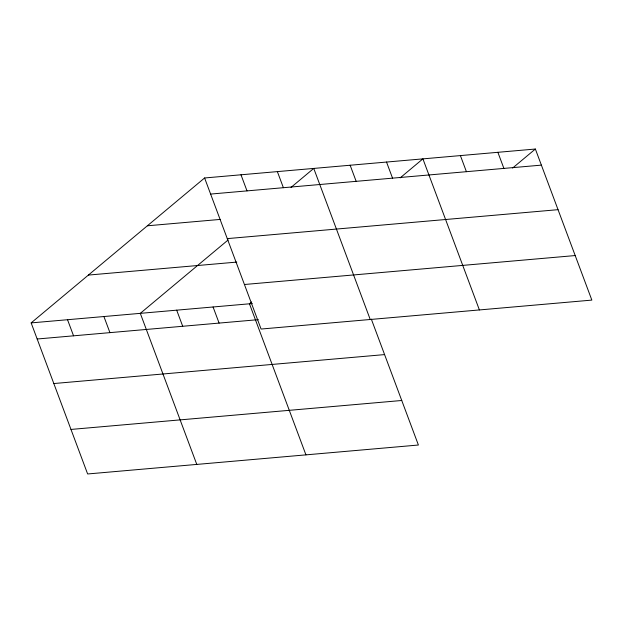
<?xml version="1.0" encoding="UTF-8"?>
<svg xmlns="http://www.w3.org/2000/svg" width="623" height="623" viewBox="0 0 623 623"><rect width="100%" height="100%" fill="white"/><g stroke="black" fill="none" stroke-linecap="round" stroke-linejoin="round"><path stroke-width="0.93" d="M371.339 319.147L418.399 445.024L87.633 473.971L31.15 322.901L204.601 177.976L535.367 149.029L591.85 300.099L261.084 329.045L204.601 177.976M228.119 239.972L140.3 313.353L196.782 464.423M291.003 187.43L313.751 168.42L370.233 319.49M251.661 301.96L249.457 303.798L305.94 454.868M400.161 177.874L422.908 158.865L479.391 309.935M512.62 168.039L535.367 149.029M210.621 194.072L541.387 165.126M147.363 225.799L220.129 219.428M227.27 238.617L558.037 209.671M88.388 275.078L236.802 262.088M244.426 284.501L575.2 255.555M31.15 322.901L252.338 303.549M37.17 339.005L258.358 319.654M53.819 383.542L384.593 354.596M70.983 429.434L401.749 400.488M497.878 152.308L503.898 168.412M460.397 155.586L466.417 171.691M386.525 162.05L392.545 178.155M350.142 165.235L356.161 181.34M277.367 171.605L283.387 187.71M240.984 174.79L247.004 190.887M213.074 306.983L219.094 323.088M176.691 310.168L182.71 326.273M103.916 316.539L109.936 332.635M67.533 319.716L73.553 335.82"/></g></svg>
